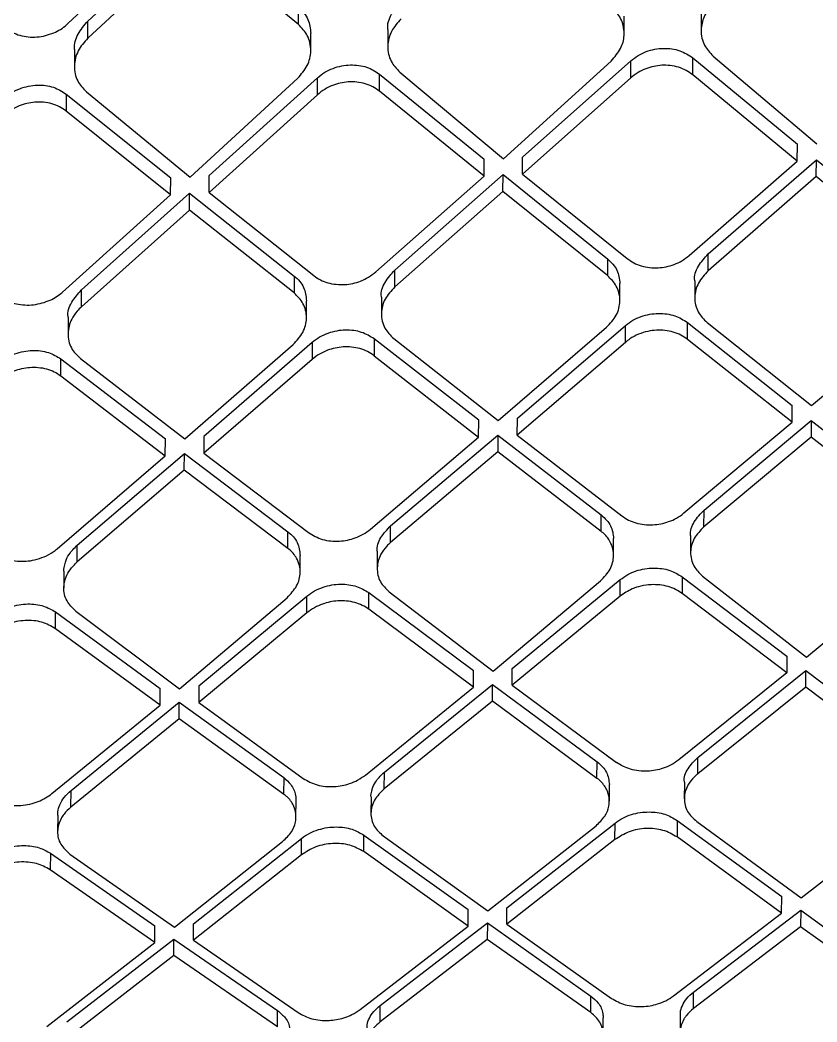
# Model space of a CAD drawing. Extents: x 943 to 1030, y 781 to 934.
# Drawn here: x 1006.687 to 1007.595, y 878.394 to 879.536 of the extents above; entities that cross this region are included whole.
import ezdxf

# ---------------------------------------------------------------- set-up
doc = ezdxf.new("R2010")
doc.units = 0
doc.header["$MEASUREMENT"] = 0
doc.layers.add('1', color=4, linetype='Continuous')

# ---------------------------------------------------------------- blocks, each defined once
blk = doc.blocks.new('AIRA')
at = {"layer": '1', "color": 3, "linetype": 'Continuous', "lineweight": 25}
for p, q in [((63.5642, 76.3663), (63.6875, 76.481)), ((63.5871, 76.3692), (63.7092, 76.4826)), ((63.7091, 76.463), (63.587, 76.3496)), ((63.8271, 76.3651), (63.7091, 76.463)), ((63.8271, 76.3651), (63.8271, 76.3846)), ((64.286, 76.3776), (64.2859, 76.3582)), ((63.587, 76.3496), (63.5871, 76.3692)), ((64.1982, 76.3551), (64.1983, 76.3746)), ((63.8411, 76.3357), (63.8412, 76.3552)), ((63.929, 76.3593), (63.9289, 76.3398)), ((63.5719, 76.3368), (63.5718, 76.3173)), ((64.0608, 76.2122), (64.1833, 76.3236)), ((64.0825, 76.214), (64.2058, 76.3238)), ((64.2057, 76.3044), (64.2058, 76.3238)), ((64.2764, 76.3078), (64.2765, 76.3272)), ((64.2765, 76.3272), (64.3956, 76.2289)), ((64.2996, 76.3291), (64.4179, 76.2292)), ((63.9194, 76.3087), (64.0385, 76.2117)), ((63.9194, 76.2892), (63.9194, 76.3087)), ((63.9426, 76.3108), (64.0608, 76.2122)), ((64.3955, 76.2096), (64.2764, 76.3078)), ((63.7038, 76.1911), (63.8262, 76.304)), ((63.7255, 76.1931), (63.8487, 76.3045)), ((63.8486, 76.2851), (63.8487, 76.3045)), ((64.2057, 76.3044), (64.0825, 76.1947)), ((63.5624, 76.286), (63.5623, 76.2665)), ((63.5624, 76.286), (63.6815, 76.1903)), ((63.5855, 76.2884), (63.7038, 76.1911)), ((63.8486, 76.2851), (63.7254, 76.1738)), ((64.0385, 76.1923), (63.9193, 76.2892)), ((63.6814, 76.1709), (63.5623, 76.2665)), ((64.3955, 76.2096), (64.3956, 76.2289)), ((64.0385, 76.1923), (64.0385, 76.2117)), ((64.0825, 76.1947), (64.0825, 76.214)), ((64.2723, 76.1019), (64.3955, 76.2096)), ((64.294, 76.1037), (64.4172, 76.2111)), ((64.4171, 76.1918), (64.4172, 76.2111)), ((64.4172, 76.2111), (64.5363, 76.1138)), ((63.7254, 76.1738), (63.7255, 76.1931)), ((63.9152, 76.0832), (64.0385, 76.1923)), ((63.937, 76.0853), (64.0602, 76.1942)), ((64.0601, 76.1748), (64.0602, 76.1941)), ((64.0602, 76.1942), (64.1793, 76.0983)), ((64.0825, 76.1947), (64.2016, 76.0985)), ((63.6814, 76.1709), (63.6815, 76.1903)), ((64.4171, 76.1918), (64.2939, 76.0845)), ((64.5362, 76.0946), (64.4171, 76.1918)), ((63.5582, 76.0603), (63.6814, 76.1709)), ((63.5799, 76.0627), (63.7031, 76.173)), ((63.703, 76.1536), (63.7031, 76.173)), ((63.7031, 76.173), (63.8222, 76.0785)), ((63.7254, 76.1738), (63.8445, 76.079)), ((64.0601, 76.1748), (63.9369, 76.0661)), ((64.1792, 76.079), (64.0601, 76.1748)), ((63.703, 76.1536), (63.5798, 76.0434)), ((63.8221, 76.0592), (63.703, 76.1536)), ((64.2939, 76.0845), (64.294, 76.1037)), ((64.1793, 76.0983), (64.1792, 76.079)), ((63.8222, 76.0785), (63.8221, 76.0593)), ((63.9369, 76.0661), (63.937, 76.0853)), ((64.1932, 76.0507), (64.1933, 76.07)), ((64.2788, 76.073), (64.2787, 76.0537)), ((63.5798, 76.0434), (63.5799, 76.0627)), ((63.8362, 76.0312), (63.8363, 76.0504)), ((63.9217, 76.0544), (63.9216, 76.0352)), ((64.4118, 75.9309), (64.535, 76.0356)), ((63.5646, 76.0317), (63.5645, 76.0124)), ((64.0765, 75.9164), (64.1997, 76.0221)), ((64.1996, 76.0029), (64.1997, 76.0221)), ((64.2704, 76.0255), (64.3896, 75.9311)), ((64.2704, 76.0063), (64.2704, 76.0255)), ((64.2927, 76.0255), (64.4118, 75.9309)), ((64.0548, 75.914), (64.178, 76.0201)), ((63.6977, 75.893), (63.8209, 76.0004)), ((63.8427, 76.0027), (63.7194, 75.8957)), ((63.8427, 76.0027), (63.8426, 75.9835)), ((63.9134, 76.0069), (63.9133, 75.9877)), ((64.0325, 75.9141), (63.9134, 76.0069)), ((63.9357, 76.0072), (64.0548, 75.914)), ((64.1996, 76.0029), (64.0764, 75.8972)), ((64.3895, 75.912), (64.2704, 76.0063)), ((63.9133, 75.9877), (64.0324, 75.8949)), ((63.5562, 75.9648), (63.5563, 75.9841)), ((63.5563, 75.9841), (63.6754, 75.8928)), ((63.5786, 75.9846), (63.6977, 75.893)), ((63.8426, 75.9835), (63.7194, 75.8765)), ((63.5562, 75.9648), (63.6753, 75.8736)), ((64.3895, 75.912), (64.3896, 75.9311)), ((64.0324, 75.8949), (64.0325, 75.9141)), ((64.0764, 75.8972), (64.0765, 75.9164)), ((64.2663, 75.8084), (64.3895, 75.912)), ((64.2892, 75.8117), (64.4112, 75.914)), ((64.4112, 75.914), (64.4111, 75.8949)), ((64.4112, 75.914), (64.5292, 75.8214)), ((63.7194, 75.8957), (63.7194, 75.8765)), ((63.9321, 75.7938), (64.0541, 75.8973)), ((64.0541, 75.8973), (64.1721, 75.8063)), ((64.0541, 75.8973), (64.0541, 75.8781)), ((64.0764, 75.8972), (64.1956, 75.8051)), ((63.6753, 75.8736), (63.6754, 75.8928)), ((63.9092, 75.7901), (64.0324, 75.8949)), ((64.4111, 75.8949), (64.2891, 75.7926)), ((64.5291, 75.8024), (64.4111, 75.8949)), ((63.5521, 75.7677), (63.6753, 75.8736)), ((63.575, 75.7717), (63.6971, 75.8763)), ((63.697, 75.8572), (63.6971, 75.8763)), ((63.6971, 75.8763), (63.8151, 75.787)), ((63.7194, 75.8765), (63.8385, 75.786)), ((64.0541, 75.8781), (63.932, 75.7747)), ((64.172, 75.7872), (64.0541, 75.8781)), ((63.697, 75.8572), (63.575, 75.7526)), ((63.815, 75.7679), (63.697, 75.8572)), ((64.172, 75.7872), (64.1721, 75.8063)), ((64.2891, 75.7926), (64.2892, 75.8117)), ((63.932, 75.7747), (63.9321, 75.7938)), ((63.815, 75.7679), (63.8151, 75.787)), ((64.2739, 75.7822), (64.2739, 75.7631)), ((63.575, 75.7526), (63.575, 75.7717)), ((64.1861, 75.7601), (64.1862, 75.7792)), ((63.829, 75.741), (63.8291, 75.7601)), ((63.9169, 75.7642), (63.9168, 75.7451)), ((63.5598, 75.742), (63.5597, 75.7229)), ((64.2644, 75.7356), (64.3836, 75.6451)), ((64.2644, 75.7356), (64.2644, 75.7166)), ((64.2876, 75.7363), (64.4059, 75.6442)), ((64.4059, 75.6442), (64.5282, 75.746)), ((64.0488, 75.6282), (64.1712, 75.731)), ((64.0705, 75.6311), (64.1937, 75.7324)), ((64.1936, 75.7134), (64.1937, 75.7324)), ((63.7135, 75.6113), (63.8367, 75.7136)), ((63.8366, 75.6945), (63.8367, 75.7136)), ((63.9073, 75.6986), (63.9074, 75.7176)), ((63.9074, 75.7177), (64.0265, 75.6289)), ((63.9305, 75.7185), (64.0488, 75.6282)), ((64.1936, 75.7134), (64.0704, 75.6121)), ((64.3835, 75.6261), (64.2644, 75.7166)), ((63.6917, 75.608), (63.8141, 75.7118)), ((63.5502, 75.6765), (63.5503, 75.6955)), ((63.5503, 75.6956), (63.6695, 75.6085)), ((63.5734, 75.6966), (63.6917, 75.608)), ((63.8366, 75.6945), (63.7134, 75.5923)), ((64.0264, 75.6099), (63.9073, 75.6986)), ((63.6694, 75.5895), (63.5502, 75.6765)), ((64.3836, 75.6451), (64.3835, 75.6261)), ((64.0264, 75.6099), (64.0265, 75.6289)), ((64.0704, 75.6121), (64.0705, 75.6311)), ((64.3835, 75.6261), (64.2603, 75.5269)), ((64.282, 75.5298), (64.4052, 75.6287)), ((64.4051, 75.6097), (64.4052, 75.6287)), ((64.4052, 75.6287), (64.5244, 75.539)), ((63.7135, 75.6113), (63.7134, 75.5923)), ((63.9033, 75.5097), (64.0264, 75.6099)), ((63.925, 75.513), (64.0482, 75.6128)), ((64.0481, 75.5938), (64.0482, 75.6128)), ((64.0482, 75.6128), (64.1673, 75.5248)), ((64.0704, 75.6121), (64.1896, 75.5238)), ((64.4051, 75.6097), (64.282, 75.5109)), ((64.5243, 75.5201), (64.4051, 75.6097)), ((63.6694, 75.5895), (63.6695, 75.6085)), ((63.5462, 75.4885), (63.6694, 75.5895)), ((63.5679, 75.4921), (63.6911, 75.5928)), ((63.691, 75.5738), (63.6911, 75.5928)), ((63.6911, 75.5928), (63.8103, 75.5067)), ((63.7134, 75.5923), (63.8325, 75.5058)), ((64.0481, 75.5938), (63.9249, 75.494)), ((64.1672, 75.5059), (64.0481, 75.5938)), ((63.691, 75.5738), (63.5678, 75.4732)), ((63.8102, 75.4878), (63.691, 75.5738)), ((64.282, 75.5109), (64.282, 75.5298)), ((64.1672, 75.5059), (64.1673, 75.5248)), ((63.9249, 75.494), (63.925, 75.513)), ((63.8103, 75.5067), (63.8102, 75.4878)), ((64.1813, 75.4798), (64.1814, 75.4989)), ((64.2668, 75.5016), (64.2667, 75.4827)), ((63.5678, 75.4732), (63.5679, 75.4921)), ((63.9098, 75.4847), (63.9097, 75.4658)), ((63.8242, 75.462), (63.8243, 75.4808)), ((63.5527, 75.4641), (63.5526, 75.4449)), ((64.3999, 75.3697), (64.5231, 75.4657)), ((64.0429, 75.355), (64.1661, 75.4518)), ((64.0646, 75.3584), (64.1878, 75.455)), ((64.1877, 75.4361), (64.1878, 75.455)), ((64.2585, 75.458), (64.2584, 75.4391)), ((64.2585, 75.458), (64.3777, 75.3712)), ((64.2808, 75.4567), (64.3999, 75.3697)), ((63.9014, 75.4413), (64.0206, 75.3564)), ((63.9014, 75.4224), (63.9015, 75.4413)), ((63.9237, 75.4402), (64.0429, 75.355)), ((64.3776, 75.3524), (64.2584, 75.4391)), ((63.6858, 75.3364), (63.809, 75.434)), ((63.7076, 75.3402), (63.8307, 75.4375)), ((63.8306, 75.4186), (63.8307, 75.4375)), ((64.1877, 75.4361), (64.0645, 75.3396)), ((63.5444, 75.4206), (63.5443, 75.4017)), ((63.5444, 75.4206), (63.6635, 75.3377)), ((63.5667, 75.4196), (63.6858, 75.3364)), ((63.8306, 75.4186), (63.7075, 75.3213)), ((64.0205, 75.3375), (63.9014, 75.4224)), ((63.6635, 75.3188), (63.5443, 75.4017)), ((64.3776, 75.3524), (64.3777, 75.3712)), ((64.0645, 75.3396), (64.0646, 75.3584)), ((64.0205, 75.3375), (64.0206, 75.3564)), ((64.2544, 75.2579), (64.3776, 75.3524)), ((64.2773, 75.2623), (64.3993, 75.3556)), ((64.3993, 75.3555), (64.3992, 75.3367)), ((64.3993, 75.3556), (64.5173, 75.2704)), ((63.6635, 75.3188), (63.6635, 75.3377)), ((63.7075, 75.3213), (63.7076, 75.3402)), ((63.8974, 75.2424), (64.0205, 75.3375)), ((63.9203, 75.2471), (64.0423, 75.3411)), ((64.0423, 75.341), (64.0422, 75.3222)), ((64.0423, 75.3411), (64.1603, 75.2577)), ((64.0645, 75.3396), (64.1837, 75.2551)), ((64.3992, 75.3367), (64.2772, 75.2435)), ((64.5172, 75.2516), (64.3992, 75.3367)), ((63.5403, 75.2231), (63.6635, 75.3188)), ((63.5632, 75.2282), (63.6852, 75.3227)), ((63.6851, 75.3038), (63.6852, 75.3227)), ((63.6852, 75.3227), (63.8032, 75.2414)), ((63.7075, 75.3213), (63.8266, 75.2389)), ((64.0422, 75.3222), (63.9202, 75.2283)), ((64.1602, 75.2389), (64.0422, 75.3222)), ((63.6851, 75.3038), (63.5631, 75.2094)), ((63.8031, 75.2225), (63.6851, 75.3038)), ((64.1602, 75.2389), (64.1603, 75.2577)), ((64.2772, 75.2435), (64.2773, 75.2623)), ((63.9202, 75.2283), (63.9203, 75.2471)), ((63.8031, 75.2225), (63.8032, 75.2414)), ((64.1742, 75.2141), (64.1743, 75.2328)), ((64.2621, 75.2356), (64.262, 75.2166))]:
    blk.add_line(p, q, dxfattribs=at)
for points, knots in [([(63.9291, 76.3593), (63.9291, 76.3595), (63.9279, 76.3653), (63.9322, 76.3775), (63.9402, 76.3868), (63.9442, 76.3914)], [0, 0, 0, 0, 0.020886, 0.511796, 1, 1, 1, 1]), ([(64.3012, 76.3901), (64.297, 76.3855), (64.2892, 76.3768), (64.2863, 76.3655), (64.2858, 76.3567), (64.2864, 76.35), (64.2901, 76.3393), (64.2959, 76.333), (64.2996, 76.3291)], [0, 0, 0, 0, 0.248723, 0.46861, 0.498833, 0.640829, 0.771771, 1, 1, 1, 1]), ([(63.8272, 76.3846), (63.8293, 76.3825), (63.8336, 76.3785), (63.8396, 76.3689), (63.8405, 76.3606), (63.8411, 76.3552)], [0, 0, 0, 0, 0.25663, 0.511559, 1, 1, 1, 1]), ([(64.1833, 76.3236), (64.1874, 76.3282), (64.1951, 76.337), (64.1979, 76.3483), (64.1983, 76.3571), (64.1975, 76.3638), (64.1938, 76.3745), (64.1879, 76.3807), (64.1841, 76.3846)], [0, 0, 0, 0, 0.248672, 0.471188, 0.498737, 0.641577, 0.772817, 1, 1, 1, 1]), ([(63.4935, 76.3613), (63.4959, 76.3596), (63.5008, 76.3561), (63.5096, 76.3527), (63.5191, 76.3508), (63.5323, 76.3507), (63.5479, 76.3548), (63.5592, 76.3613), (63.5637, 76.3658), (63.5642, 76.3663)], [0, 0, 0, 0, 0.125413, 0.250582, 0.375943, 0.501874, 0.750956, 0.971898, 1, 1, 1, 1]), ([(63.572, 76.3368), (63.5719, 76.3371), (63.5713, 76.3429), (63.5749, 76.3549), (63.583, 76.3644), (63.5871, 76.3692)], [0, 0, 0, 0, 0.0250794, 0.5075228, 1, 1, 1, 1]), ([(63.8262, 76.304), (63.8303, 76.3086), (63.8384, 76.318), (63.8417, 76.3327), (63.8405, 76.3443), (63.8368, 76.355), (63.8308, 76.3611), (63.8271, 76.3651)], [0, 0, 0, 0, 0.248843, 0.49856, 0.64013, 0.770965, 1, 1, 1, 1]), ([(63.9441, 76.3719), (63.94, 76.3673), (63.9317, 76.358), (63.9283, 76.3432), (63.9294, 76.3317), (63.933, 76.321), (63.9388, 76.3148), (63.9426, 76.3108)], [0, 0, 0, 0, 0.248881, 0.498616, 0.639394, 0.769955, 1, 1, 1, 1]), ([(63.587, 76.3496), (63.5829, 76.345), (63.5747, 76.3356), (63.5712, 76.3208), (63.5723, 76.3093), (63.5758, 76.2985), (63.5817, 76.2924), (63.5855, 76.2884)], [0, 0, 0, 0, 0.248993, 0.498712, 0.638394, 0.768559, 1, 1, 1, 1]), ([(64.2058, 76.3239), (64.2084, 76.326), (64.2137, 76.3302), (64.2231, 76.3345), (64.233, 76.3373), (64.246, 76.3386), (64.2621, 76.3366), (64.2718, 76.3303), (64.2765, 76.3272)], [0, 0, 0, 0, 0.136524, 0.269343, 0.398682, 0.524779, 0.767119, 1, 1, 1, 1]), ([(63.8487, 76.3045), (63.8514, 76.3067), (63.8567, 76.311), (63.8662, 76.3155), (63.8762, 76.3183), (63.8892, 76.3197), (63.9052, 76.3178), (63.9148, 76.3117), (63.9194, 76.3087)], [0, 0, 0, 0, 0.138411, 0.272582, 0.402731, 0.529094, 0.77034, 1, 1, 1, 1]), ([(64.2764, 76.3078), (64.274, 76.3096), (64.2691, 76.3132), (64.2602, 76.3167), (64.2507, 76.3187), (64.2381, 76.3191), (64.2253, 76.3163), (64.2136, 76.3107), (64.2084, 76.3066), (64.2057, 76.3044)], [0, 0, 0, 0, 0.127391, 0.253204, 0.377788, 0.501503, 0.734322, 0.863093, 1, 1, 1, 1]), ([(63.4916, 76.281), (63.4944, 76.2833), (63.4997, 76.2877), (63.5094, 76.2923), (63.5193, 76.2952), (63.5324, 76.2967), (63.5482, 76.2949), (63.5577, 76.2889), (63.5624, 76.286)], [0, 0, 0, 0, 0.140284, 0.275797, 0.406748, 0.533373, 0.773531, 1, 1, 1, 1]), ([(63.9194, 76.2892), (63.9169, 76.291), (63.912, 76.2945), (63.9032, 76.298), (63.8937, 76.2999), (63.881, 76.3001), (63.8683, 76.2972), (63.8565, 76.2915), (63.8513, 76.2873), (63.8486, 76.2851)], [0, 0, 0, 0, 0.126637, 0.252174, 0.37698, 0.501434, 0.732703, 0.86189, 1, 1, 1, 1]), ([(63.5623, 76.2665), (63.5598, 76.2683), (63.555, 76.2717), (63.5461, 76.2751), (63.5366, 76.2769), (63.524, 76.277), (63.5112, 76.2739), (63.4995, 76.2681), (63.4943, 76.2638), (63.4915, 76.2615)], [0, 0, 0, 0, 0.125916, 0.251185, 0.376203, 0.501366, 0.731006, 0.860627, 1, 1, 1, 1]), ([(64.2016, 76.0985), (64.204, 76.0968), (64.2088, 76.0933), (64.2176, 76.0899), (64.2271, 76.088), (64.2398, 76.0876), (64.2527, 76.0903), (64.2644, 76.0958), (64.2696, 76.0998), (64.2723, 76.1019)], [0, 0, 0, 0, 0.125756, 0.251044, 0.376149, 0.501367, 0.735183, 0.863777, 1, 1, 1, 1]), ([(64.2789, 76.073), (64.2788, 76.0731), (64.2776, 76.0786), (64.2819, 76.0904), (64.29, 76.0993), (64.294, 76.1037)], [0, 0, 0, 0, 0.013452, 0.507658, 1, 1, 1, 1]), ([(64.1793, 76.0983), (64.1834, 76.0941), (64.1916, 76.086), (64.1927, 76.0753), (64.1933, 76.07)], [0, 0, 0, 0, 0.510638, 1, 1, 1, 1]), ([(63.8222, 76.0785), (63.8244, 76.0766), (63.8288, 76.0727), (63.8347, 76.0635), (63.8356, 76.0556), (63.8361, 76.0504)], [0, 0, 0, 0, 0.259777, 0.516879, 1, 1, 1, 1]), ([(63.8445, 76.079), (63.8469, 76.0773), (63.8518, 76.0739), (63.8605, 76.0706), (63.87, 76.0688), (63.8828, 76.0685), (63.8956, 76.0714), (63.9073, 76.077), (63.9125, 76.0811), (63.9152, 76.0832)], [0, 0, 0, 0, 0.124868, 0.249847, 0.375237, 0.501286, 0.733357, 0.86242, 1, 1, 1, 1]), ([(63.9218, 76.0544), (63.9218, 76.0546), (63.9206, 76.0601), (63.9249, 76.0719), (63.9329, 76.0809), (63.937, 76.0853)], [0, 0, 0, 0, 0.016234, 0.508763, 1, 1, 1, 1]), ([(64.178, 76.0201), (64.1822, 76.0245), (64.1905, 76.0334), (64.1939, 76.0477), (64.1927, 76.0589), (64.1889, 76.0693), (64.183, 76.0752), (64.1792, 76.079)], [0, 0, 0, 0, 0.249041, 0.498603, 0.639805, 0.770536, 1, 1, 1, 1]), ([(64.2939, 76.0845), (64.2898, 76.08), (64.2815, 76.0711), (64.2781, 76.0568), (64.2792, 76.0457), (64.283, 76.0353), (64.2889, 76.0293), (64.2927, 76.0255)], [0, 0, 0, 0, 0.249108, 0.498664, 0.638622, 0.768928, 1, 1, 1, 1]), ([(63.4874, 76.0553), (63.4898, 76.0536), (63.4947, 76.0503), (63.5034, 76.0471), (63.5129, 76.0454), (63.5261, 76.0453), (63.5417, 76.0492), (63.553, 76.0555), (63.5576, 76.0598), (63.5582, 76.0603)], [0, 0, 0, 0, 0.124122, 0.248918, 0.374706, 0.501592, 0.750742, 0.968837, 1, 1, 1, 1]), ([(63.5648, 76.0317), (63.5647, 76.0319), (63.5635, 76.0374), (63.5678, 76.0492), (63.5759, 76.0582), (63.5799, 76.0627)], [0, 0, 0, 0, 0.017782, 0.509231, 1, 1, 1, 1]), ([(63.8209, 76.0004), (63.8251, 76.0048), (63.8334, 76.0138), (63.8368, 76.0281), (63.8356, 76.0392), (63.8319, 76.0495), (63.8259, 76.0555), (63.8221, 76.0593)], [0, 0, 0, 0, 0.249125, 0.498656, 0.63832, 0.768521, 1, 1, 1, 1]), ([(63.9369, 76.0661), (63.9327, 76.0616), (63.9244, 76.0526), (63.921, 76.0383), (63.9222, 76.0272), (63.9259, 76.0169), (63.9318, 76.011), (63.9357, 76.0072)], [0, 0, 0, 0, 0.249175, 0.498698, 0.637201, 0.767007, 1, 1, 1, 1]), ([(63.5798, 76.0434), (63.5781, 76.0418), (63.5737, 76.0375), (63.5671, 76.0276), (63.5639, 76.0156), (63.5651, 76.0045), (63.5687, 75.9942), (63.5747, 75.9884), (63.5786, 75.9846)], [0, 0, 0, 0, 0.09274, 0.250084, 0.499326, 0.636428, 0.76565, 1, 1, 1, 1]), ([(64.1997, 76.0221), (64.2024, 76.0242), (64.2078, 76.0283), (64.2173, 76.0325), (64.2272, 76.0352), (64.2403, 76.0364), (64.2562, 76.0344), (64.2658, 76.0284), (64.2704, 76.0255)], [0, 0, 0, 0, 0.137929, 0.271904, 0.402076, 0.528608, 0.770327, 1, 1, 1, 1]), ([(63.9134, 76.0069), (63.9088, 76.0097), (63.8993, 76.0155), (63.8836, 76.0174), (63.8705, 76.0161), (63.8605, 76.0134), (63.8508, 76.009), (63.8454, 76.0048), (63.8427, 76.0027)], [0, 0, 0, 0, 0.225388, 0.465699, 0.592598, 0.723848, 0.859602, 1, 1, 1, 1]), ([(64.2704, 76.0063), (64.2679, 76.008), (64.263, 76.0114), (64.2542, 76.0148), (64.2448, 76.0167), (64.235, 76.017), (64.2247, 76.0156), (64.2144, 76.0123), (64.2057, 76.008), (64.2013, 76.0043), (64.1996, 76.0029)], [0, 0, 0, 0, 0.126364, 0.251766, 0.376461, 0.500709, 0.623894, 0.767189, 0.913215, 1, 1, 1, 1]), ([(63.4856, 75.9791), (63.4884, 75.9813), (63.4939, 75.9856), (63.5037, 75.9901), (63.5138, 75.9928), (63.5268, 75.9942), (63.5424, 75.9925), (63.5518, 75.9868), (63.5563, 75.9841)], [0, 0, 0, 0, 0.14265, 0.280019, 0.412241, 0.539465, 0.778483, 1, 1, 1, 1]), ([(63.9133, 75.9877), (63.9109, 75.9893), (63.906, 75.9927), (63.8972, 75.996), (63.8877, 75.9978), (63.8751, 75.998), (63.8624, 75.9952), (63.8506, 75.9897), (63.8453, 75.9856), (63.8426, 75.9835)], [0, 0, 0, 0, 0.125581, 0.250786, 0.375885, 0.501147, 0.730506, 0.860305, 1, 1, 1, 1]), ([(63.4855, 75.9598), (63.4883, 75.962), (63.4936, 75.9662), (63.5054, 75.9718), (63.5181, 75.9747), (63.5307, 75.9746), (63.5402, 75.9729), (63.549, 75.9697), (63.5538, 75.9665), (63.5562, 75.9648)], [0, 0, 0, 0, 0.141476, 0.271889, 0.498955, 0.625061, 0.750418, 0.875304, 1, 1, 1, 1]), ([(64.1721, 75.8063), (64.1763, 75.8023), (64.1844, 75.7946), (64.1856, 75.7842), (64.1861, 75.7792)], [0, 0, 0, 0, 0.510656, 1, 1, 1, 1]), ([(64.1956, 75.8051), (64.198, 75.8034), (64.2028, 75.8001), (64.2115, 75.7969), (64.221, 75.795), (64.2337, 75.7946), (64.2465, 75.7972), (64.2583, 75.8024), (64.2636, 75.8063), (64.2663, 75.8084)], [0, 0, 0, 0, 0.124644, 0.249582, 0.375011, 0.501094, 0.733798, 0.862796, 1, 1, 1, 1]), ([(64.2741, 75.7822), (64.274, 75.7824), (64.2729, 75.7877), (64.2771, 75.799), (64.2852, 75.8075), (64.2892, 75.8117)], [0, 0, 0, 0, 0.02011, 0.510461, 1, 1, 1, 1]), ([(63.917, 75.7642), (63.917, 75.7644), (63.9158, 75.7697), (63.9201, 75.781), (63.9281, 75.7895), (63.9321, 75.7938)], [0, 0, 0, 0, 0.021925, 0.511096, 1, 1, 1, 1]), ([(64.2891, 75.7926), (64.285, 75.7884), (64.2767, 75.7798), (64.2733, 75.7662), (64.2744, 75.7557), (64.278, 75.7457), (64.2838, 75.74), (64.2876, 75.7363)], [0, 0, 0, 0, 0.249389, 0.498897, 0.63672, 0.766292, 1, 1, 1, 1]), ([(63.8151, 75.787), (63.8172, 75.7851), (63.8216, 75.7814), (63.8275, 75.7727), (63.8284, 75.7651), (63.829, 75.7601)], [0, 0, 0, 0, 0.259028, 0.513832, 1, 1, 1, 1]), ([(63.8385, 75.786), (63.8436, 75.783), (63.8512, 75.7785), (63.8639, 75.7763), (63.8766, 75.776), (63.8894, 75.7787), (63.9012, 75.784), (63.9065, 75.788), (63.9092, 75.7901)], [0, 0, 0, 0, 0.2472, 0.373121, 0.500379, 0.730936, 0.86074, 1, 1, 1, 1]), ([(64.1712, 75.731), (64.1753, 75.7353), (64.1835, 75.7439), (64.187, 75.7585), (64.1849, 75.7708), (64.1803, 75.7793), (64.1758, 75.7846), (64.173, 75.7865), (64.172, 75.7872)], [0, 0, 0, 0, 0.2494, 0.498308, 0.694229, 0.843123, 0.944932, 1, 1, 1, 1]), ([(63.5599, 75.742), (63.5599, 75.7423), (63.5597, 75.7436), (63.5602, 75.7471), (63.5615, 75.7534), (63.5658, 75.7624), (63.5717, 75.7683), (63.575, 75.7717)], [0, 0, 0, 0, 0.026858, 0.128179, 0.324342, 0.615081, 1, 1, 1, 1]), ([(63.932, 75.7747), (63.9305, 75.7733), (63.9261, 75.7693), (63.9194, 75.7599), (63.9162, 75.7483), (63.9173, 75.7377), (63.9208, 75.7279), (63.9267, 75.7222), (63.9305, 75.7185)], [0, 0, 0, 0, 0.08409, 0.250223, 0.499448, 0.635496, 0.764377, 1, 1, 1, 1]), ([(63.4814, 75.7627), (63.4865, 75.7598), (63.4941, 75.7554), (63.5068, 75.7533), (63.5167, 75.7532), (63.5271, 75.7548), (63.5377, 75.7583), (63.5463, 75.7628), (63.5506, 75.7664), (63.5521, 75.7677)], [0, 0, 0, 0, 0.245677, 0.371926, 0.499867, 0.622554, 0.770387, 0.921277, 1, 1, 1, 1]), ([(63.8141, 75.7118), (63.8182, 75.7162), (63.8264, 75.7248), (63.8296, 75.7381), (63.8285, 75.7489), (63.8248, 75.758), (63.8195, 75.7649), (63.8154, 75.7676), (63.815, 75.7679)], [0, 0, 0, 0, 0.249681, 0.498582, 0.627856, 0.773812, 0.975899, 1, 1, 1, 1]), ([(63.5734, 75.6966), (63.5696, 75.7002), (63.5637, 75.7059), (63.5602, 75.7157), (63.5592, 75.7249), (63.5614, 75.7347), (63.5667, 75.7445), (63.572, 75.7497), (63.575, 75.7526)], [0, 0, 0, 0, 0.237298, 0.365609, 0.500167, 0.69057, 0.8305, 1, 1, 1, 1]), ([(64.1937, 75.7324), (64.1965, 75.7344), (64.2019, 75.7384), (64.2116, 75.7425), (64.2216, 75.745), (64.2347, 75.7461), (64.2504, 75.7441), (64.2599, 75.7384), (64.2644, 75.7356)], [0, 0, 0, 0, 0.139988, 0.275558, 0.406803, 0.533823, 0.77452, 1, 1, 1, 1]), ([(63.8367, 75.7136), (63.8395, 75.7157), (63.845, 75.7198), (63.8549, 75.724), (63.8651, 75.7266), (63.8781, 75.7277), (63.8936, 75.7258), (63.9029, 75.7203), (63.9074, 75.7177)], [0, 0, 0, 0, 0.143057, 0.280834, 0.413413, 0.540884, 0.779835, 1, 1, 1, 1]), ([(64.2644, 75.7166), (64.2619, 75.7182), (64.2571, 75.7215), (64.2483, 75.7247), (64.2389, 75.7266), (64.2284, 75.7269), (64.2176, 75.7254), (64.2051, 75.7216), (64.198, 75.7165), (64.1936, 75.7134)], [0, 0, 0, 0, 0.125467, 0.250632, 0.375667, 0.500747, 0.651441, 0.784926, 1, 1, 1, 1]), ([(63.4796, 75.6907), (63.4825, 75.6929), (63.4881, 75.6971), (63.4982, 75.7014), (63.5085, 75.704), (63.5216, 75.7052), (63.5368, 75.7034), (63.546, 75.6981), (63.5503, 75.6956)], [0, 0, 0, 0, 0.146292, 0.286396, 0.420382, 0.548332, 0.785443, 1, 1, 1, 1]), ([(63.9073, 75.6986), (63.9049, 75.7002), (63.9001, 75.7034), (63.8913, 75.7065), (63.8819, 75.7083), (63.8693, 75.7085), (63.8566, 75.7058), (63.8448, 75.7006), (63.8394, 75.6966), (63.8366, 75.6946)], [0, 0, 0, 0, 0.124409, 0.249235, 0.374659, 0.500857, 0.726928, 0.857677, 1, 1, 1, 1]), ([(63.5502, 75.6765), (63.5453, 75.6793), (63.5352, 75.685), (63.5156, 75.6867), (63.4954, 75.6828), (63.4848, 75.6754), (63.4795, 75.6716)], [0, 0, 0, 0, 0.242262, 0.488911, 0.741124, 1, 1, 1, 1]), ([(64.2669, 75.5016), (64.2669, 75.5017), (64.2657, 75.5067), (64.27, 75.5176), (64.278, 75.5257), (64.282, 75.5298)], [0, 0, 0, 0, 0.014236, 0.507145, 1, 1, 1, 1]), ([(64.1673, 75.5248), (64.1695, 75.523), (64.1738, 75.5194), (64.1798, 75.5109), (64.1807, 75.5036), (64.1813, 75.4989)], [0, 0, 0, 0, 0.260311, 0.516219, 1, 1, 1, 1]), ([(64.2603, 75.5269), (64.2576, 75.5249), (64.2522, 75.5212), (64.2404, 75.5162), (64.2276, 75.5137), (64.2149, 75.5142), (64.2023, 75.5165), (64.1946, 75.5209), (64.1896, 75.5238)], [0, 0, 0, 0, 0.139084, 0.268877, 0.499784, 0.626902, 0.753282, 1, 1, 1, 1]), ([(63.8325, 75.5058), (63.8375, 75.503), (63.8451, 75.4987), (63.8578, 75.4965), (63.8704, 75.4962), (63.8832, 75.4988), (63.895, 75.5038), (63.9005, 75.5077), (63.9033, 75.5097)], [0, 0, 0, 0, 0.244999, 0.371429, 0.500157, 0.727138, 0.857934, 1, 1, 1, 1]), ([(63.9098, 75.4847), (63.9098, 75.4848), (63.9095, 75.4869), (63.91, 75.4892), (63.9106, 75.4914), (63.9106, 75.4914), (63.9106, 75.4914), (63.9106, 75.4914), (63.9106, 75.4915), (63.9106, 75.4916), (63.9109, 75.493), (63.9122, 75.497), (63.9161, 75.5046), (63.9217, 75.5098), (63.925, 75.513)], [0, 0, 0, 0, 0.003571, 0.219856, 0.219878, 0.219889, 0.219912, 0.220091, 0.220454, 0.223638, 0.231462, 0.363913, 0.620296, 1, 1, 1, 1]), ([(64.282, 75.5109), (64.2818, 75.5108), (64.2814, 75.5105), (64.2801, 75.5094), (64.2759, 75.5055), (64.2693, 75.497), (64.2661, 75.4855), (64.2673, 75.4754), (64.2709, 75.4658), (64.2769, 75.4603), (64.2808, 75.4567)], [0, 0, 0, 0, 0.007284, 0.02145, 0.070412, 0.250356, 0.499582, 0.634571, 0.763105, 1, 1, 1, 1]), ([(63.8103, 75.5067), (63.8131, 75.5042), (63.8197, 75.4984), (63.824, 75.489), (63.8241, 75.4827), (63.8241, 75.4808)], [0, 0, 0, 0, 0.350623, 0.806369, 1, 1, 1, 1]), ([(64.1661, 75.4518), (64.1698, 75.4554), (64.1768, 75.4621), (64.1812, 75.4735), (64.1815, 75.4835), (64.1787, 75.4933), (64.1739, 75.5002), (64.1693, 75.5046), (64.1678, 75.5056), (64.1672, 75.5059)], [0, 0, 0, 0, 0.220335, 0.413561, 0.579597, 0.718377, 0.913427, 0.970264, 1, 1, 1, 1]), ([(63.4755, 75.4838), (63.4804, 75.4811), (63.488, 75.4769), (63.5007, 75.4749), (63.5108, 75.4748), (63.521, 75.4763), (63.5337, 75.48), (63.5413, 75.4851), (63.5462, 75.4885)], [0, 0, 0, 0, 0.243219, 0.370113, 0.500156, 0.633015, 0.760749, 1, 1, 1, 1]), ([(63.5529, 75.4641), (63.5529, 75.4653), (63.5527, 75.4692), (63.555, 75.4761), (63.5597, 75.4846), (63.5651, 75.4896), (63.5679, 75.4921)], [0, 0, 0, 0, 0.118115, 0.392468, 0.686422, 1, 1, 1, 1]), ([(63.809, 75.434), (63.8127, 75.4375), (63.8196, 75.4441), (63.824, 75.4553), (63.8246, 75.4652), (63.822, 75.475), (63.8172, 75.482), (63.8125, 75.4864), (63.8108, 75.4874), (63.8102, 75.4878)], [0, 0, 0, 0, 0.215693, 0.40556, 0.569535, 0.707569, 0.905124, 0.965332, 1, 1, 1, 1]), ([(63.9249, 75.494), (63.9207, 75.4899), (63.9124, 75.4816), (63.9091, 75.4686), (63.9102, 75.4586), (63.9138, 75.4492), (63.9198, 75.4437), (63.9237, 75.4402)], [0, 0, 0, 0, 0.249707, 0.499158, 0.632476, 0.760519, 1, 1, 1, 1]), ([(63.5678, 75.4732), (63.565, 75.4706), (63.5607, 75.4666), (63.5547, 75.4573), (63.552, 75.4478), (63.5531, 75.4379), (63.5567, 75.4285), (63.5627, 75.4232), (63.5667, 75.4196)], [0, 0, 0, 0, 0.159802, 0.250596, 0.499748, 0.631324, 0.758682, 1, 1, 1, 1]), ([(64.1878, 75.455), (64.1906, 75.457), (64.1962, 75.4609), (64.2062, 75.4648), (64.2163, 75.4671), (64.2294, 75.468), (64.2448, 75.466), (64.2541, 75.4606), (64.2585, 75.458)], [0, 0, 0, 0, 0.143507, 0.28169, 0.414592, 0.542265, 0.781076, 1, 1, 1, 1]), ([(63.8307, 75.4375), (63.8337, 75.4396), (63.8394, 75.4436), (63.8496, 75.4476), (63.86, 75.45), (63.8731, 75.4509), (63.8882, 75.4489), (63.8972, 75.4437), (63.9015, 75.4413)], [0, 0, 0, 0, 0.147992, 0.289391, 0.424233, 0.552558, 0.788818, 1, 1, 1, 1]), ([(64.2584, 75.4391), (64.2533, 75.442), (64.2431, 75.4478), (64.2232, 75.4496), (64.2033, 75.4461), (64.1929, 75.4394), (64.1877, 75.4361)], [0, 0, 0, 0, 0.248841, 0.500152, 0.749815, 1, 1, 1, 1]), ([(63.4736, 75.4161), (63.4767, 75.4182), (63.4826, 75.4224), (63.4932, 75.4265), (63.5038, 75.4289), (63.5168, 75.4297), (63.5316, 75.4278), (63.5403, 75.4229), (63.5444, 75.4206)], [0, 0, 0, 0, 0.153093, 0.29815, 0.435198, 0.564266, 0.797627, 1, 1, 1, 1]), ([(63.9014, 75.4224), (63.8963, 75.4252), (63.8887, 75.4295), (63.876, 75.4316), (63.863, 75.4319), (63.8462, 75.4287), (63.8358, 75.422), (63.8306, 75.4186)], [0, 0, 0, 0, 0.246673, 0.372888, 0.500757, 0.750116, 1, 1, 1, 1]), ([(63.5443, 75.4017), (63.5393, 75.4044), (63.5317, 75.4086), (63.519, 75.4106), (63.5059, 75.4107), (63.4891, 75.4073), (63.4788, 75.4005), (63.4736, 75.3971)], [0, 0, 0, 0, 0.244753, 0.371429, 0.500714, 0.75009, 1, 1, 1, 1]), ([(64.1603, 75.2577), (64.1633, 75.2552), (64.17, 75.2495), (64.1741, 75.2403), (64.1741, 75.2344), (64.1741, 75.2328)], [0, 0, 0, 0, 0.366912, 0.82575, 1, 1, 1, 1]), ([(64.1837, 75.2551), (64.1887, 75.2523), (64.1962, 75.2481), (64.2088, 75.2459), (64.2214, 75.2454), (64.2342, 75.2477), (64.2461, 75.2523), (64.2516, 75.256), (64.2544, 75.2579)], [0, 0, 0, 0, 0.243788, 0.370473, 0.499997, 0.725799, 0.856959, 1, 1, 1, 1]), ([(64.2624, 75.2356), (64.2623, 75.2367), (64.2621, 75.2404), (64.2643, 75.247), (64.2691, 75.2552), (64.2745, 75.2599), (64.2773, 75.2623)], [0, 0, 0, 0, 0.113495, 0.388443, 0.683946, 1, 1, 1, 1]), ([(63.9053, 75.2204), (63.9053, 75.2219), (63.9052, 75.2259), (63.9076, 75.2326), (63.9124, 75.2403), (63.9176, 75.2448), (63.9203, 75.2471)], [0, 0, 0, 0, 0.150194, 0.417711, 0.700973, 1, 1, 1, 1]), ([(63.8032, 75.2414), (63.8064, 75.2386), (63.8134, 75.2327), (63.8173, 75.2236), (63.8171, 75.218), (63.817, 75.2168)], [0, 0, 0, 0, 0.399995, 0.869974, 1, 1, 1, 1]), ([(63.8266, 75.2389), (63.8316, 75.2362), (63.8391, 75.2321), (63.8517, 75.23), (63.8641, 75.2296), (63.8767, 75.2319), (63.8887, 75.2365), (63.8944, 75.2404), (63.8974, 75.2424)], [0, 0, 0, 0, 0.241206, 0.368519, 0.499922, 0.716933, 0.850313, 1, 1, 1, 1]), ([(64.1594, 75.1877), (64.1625, 75.1904), (64.1664, 75.1939), (64.1693, 75.1982), (64.17, 75.1994), (64.1728, 75.2042), (64.1749, 75.2117), (64.1736, 75.2212), (64.17, 75.2302), (64.1641, 75.2355), (64.1602, 75.2389)], [0, 0, 0, 0, 0.182849, 0.231148, 0.248384, 0.250512, 0.499781, 0.633292, 0.761317, 1, 1, 1, 1]), ([(64.2772, 75.2435), (64.2742, 75.2409), (64.2703, 75.2375), (64.2673, 75.2331), (64.2638, 75.2273), (64.2614, 75.2195), (64.2625, 75.2099), (64.266, 75.2009), (64.2719, 75.1955), (64.2757, 75.1921)], [0, 0, 0, 0, 0.173712, 0.224323, 0.250616, 0.499862, 0.631556, 0.758964, 1, 1, 1, 1]), ([(63.9202, 75.2283), (63.9175, 75.226), (63.9125, 75.2216), (63.9069, 75.2128), (63.9045, 75.2037), (63.9055, 75.195), (63.9089, 75.186), (63.9148, 75.1807), (63.9187, 75.1773)], [0, 0, 0, 0, 0.153876, 0.288663, 0.500174, 0.629794, 0.756458, 1, 1, 1, 1])]:
    blk.add_open_spline(points, degree=3, knots=knots, dxfattribs=at)

msp = doc.modelspace()

# ---------------------------------------------------------------- block references
at = {"layer": '1'}
msp.add_blockref('AIRA', (943.1775, 803.1658), dxfattribs=at)

doc.saveas('drawing.dxf')
